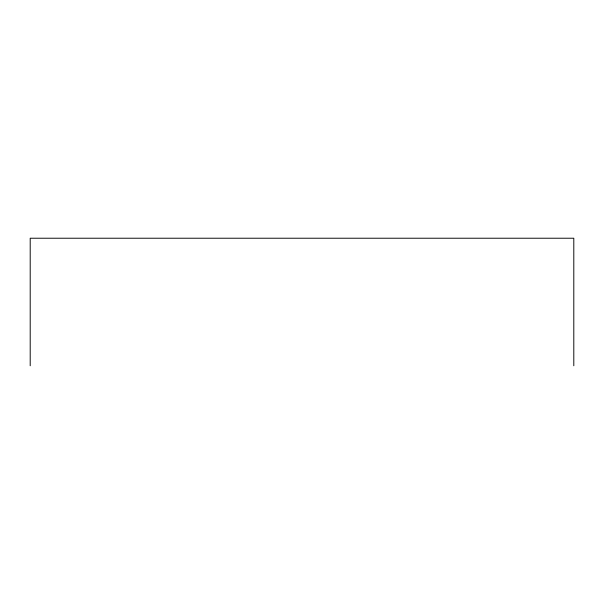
<?xml version="1.0" encoding="UTF-8"?>
<svg xmlns="http://www.w3.org/2000/svg" width="604" height="604" viewBox="0 0 604 604"><rect width="100%" height="100%" fill="white"/><g stroke="black" fill="none" stroke-linecap="round" stroke-linejoin="round"><path stroke-width="0.91" d="M573.8 365.775L573.8 238.225L30.2 238.225L30.2 365.775"/></g></svg>
